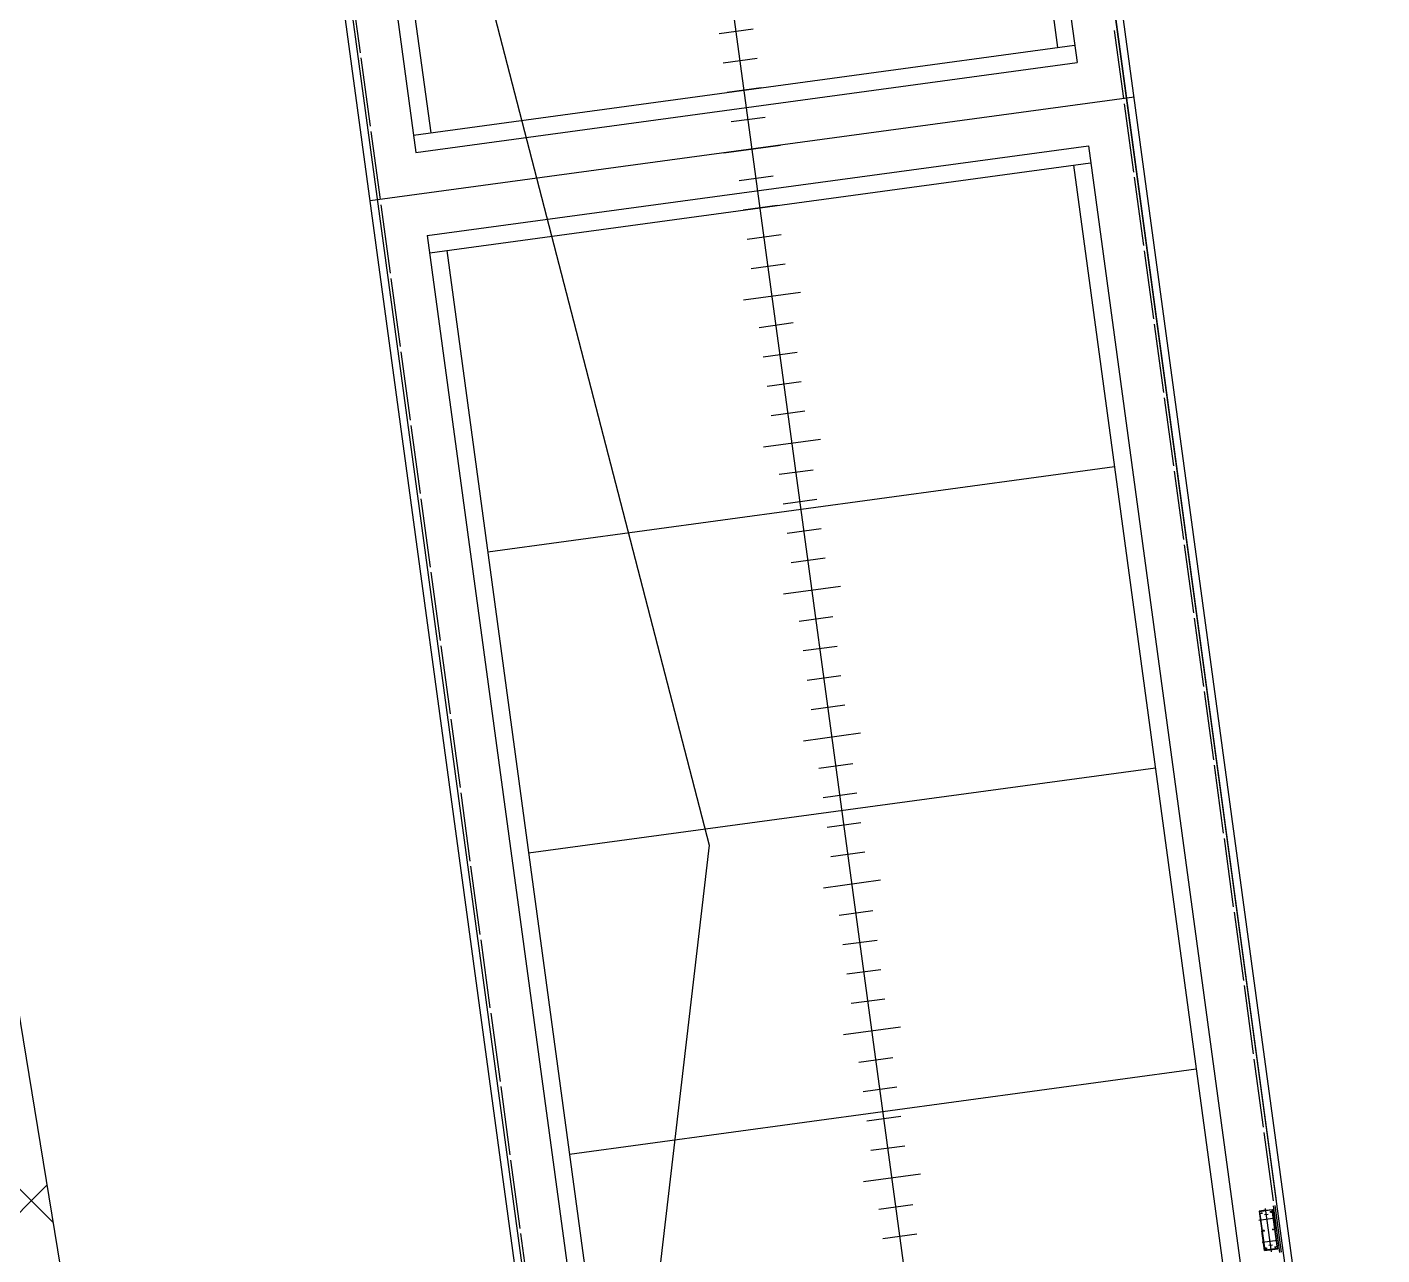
# Model space of a CAD drawing. Header units: metres. Extents: x 267365 to 277461, y 2088854 to 2108025.
# Drawn here: x 272918.6 to 273019.3, y 2094631.7 to 2094722.9 of the extents above; entities that cross this region are included whole.
import ezdxf

# ---------------------------------------------------------------- set-up
doc = ezdxf.new("R2010")
doc.units = ezdxf.units.M
doc.linetypes.add('ACAD_ISO02W100', pattern=[15, 12, -3])
doc.linetypes.add('DASHEDX2', pattern=[38.1, 25.4, -12.7])
doc.layers.add('PORT', color=5, linetype='Continuous')
doc.layers.add('village', color=3, linetype='Continuous')

msp = doc.modelspace()

# ---------------------------------------------------------------- linework, layer by layer
at = {"color": 30}
for p, q in [((272997.43, 2094530.53), (272954.49, 2094846.36)), ((272997.43, 2094530.53), (272954.49, 2094846.36)), ((272997.43, 2094530.53), (272954.49, 2094846.36)), ((273019.29, 2094582.32), (272990.49, 2094794.14)), ((273019.29, 2094582.32), (272990.49, 2094794.14)), ((273019.29, 2094582.32), (272990.49, 2094794.14)), ((272958.04, 2094607.66), (272933.74, 2094786.43)), ((272958.04, 2094607.66), (272933.74, 2094786.43)), ((272958.04, 2094607.66), (272933.74, 2094786.43)), ((273011.46, 2094635.76), (272994.31, 2094761.93)), ((273011.46, 2094635.76), (272994.31, 2094761.93)), ((273011.46, 2094635.76), (272994.31, 2094761.93)), ((272958.6, 2094607.68), (272938.66, 2094754.36)), ((272958.6, 2094607.68), (272938.66, 2094754.36)), ((272958.6, 2094607.68), (272938.66, 2094754.36)), ((273012.83, 2094625.66), (272995.68, 2094751.81)), ((273012.83, 2094625.66), (272995.68, 2094751.81)), ((273012.83, 2094625.66), (272995.68, 2094751.81)), ((272943.41, 2094721.01), (272942.72, 2094726.08)), ((272943.41, 2094721.01), (272942.72, 2094726.08)), ((272943.41, 2094721.01), (272942.72, 2094726.08)), ((272972.58, 2094722.76), (272970.06, 2094722.42)), ((272972.58, 2094722.76), (272970.06, 2094722.42)), ((272972.58, 2094722.76), (272970.06, 2094722.42)), ((273000.12, 2094717.61), (272999.43, 2094722.67)), ((273000.12, 2094717.61), (272999.43, 2094722.67)), ((273000.12, 2094717.61), (272999.43, 2094722.67)), ((272944.15, 2094715.55), (272943.46, 2094720.62)), ((272944.15, 2094715.55), (272943.46, 2094720.62)), ((272944.15, 2094715.55), (272943.46, 2094720.62)), ((272972.87, 2094720.58), (272970.35, 2094720.23)), ((272972.87, 2094720.58), (272970.35, 2094720.23)), ((272972.87, 2094720.58), (272970.35, 2094720.23)), ((272973.17, 2094718.39), (272970.65, 2094718.05)), ((272973.17, 2094718.39), (272970.65, 2094718.05)), ((272973.17, 2094718.39), (272970.65, 2094718.05)), ((273000.86, 2094712.15), (273000.17, 2094717.22)), ((273000.86, 2094712.15), (273000.17, 2094717.22)), ((273000.86, 2094712.15), (273000.17, 2094717.22)), ((272973.47, 2094716.21), (272970.95, 2094715.87)), ((272973.47, 2094716.21), (272970.95, 2094715.87)), ((272973.47, 2094716.21), (272970.95, 2094715.87)), ((272944.89, 2094710.1), (272944.21, 2094715.17)), ((272944.89, 2094710.1), (272944.21, 2094715.17)), ((272944.89, 2094710.1), (272944.21, 2094715.17)), ((272970.39, 2094713.57), (272974.62, 2094714.15)), ((272970.39, 2094713.57), (272974.62, 2094714.15)), ((272970.39, 2094713.57), (272974.62, 2094714.15)), ((272974.06, 2094711.85), (272971.54, 2094711.5)), ((272974.06, 2094711.85), (272971.54, 2094711.5)), ((272974.06, 2094711.85), (272971.54, 2094711.5)), ((273001.6, 2094706.69), (273000.91, 2094711.76)), ((273001.6, 2094706.69), (273000.91, 2094711.76)), ((273001.6, 2094706.69), (273000.91, 2094711.76)), ((272945.64, 2094704.64), (272944.95, 2094709.71)), ((272945.64, 2094704.64), (272944.95, 2094709.71)), ((272945.64, 2094704.64), (272944.95, 2094709.71)), ((272974.36, 2094709.66), (272971.84, 2094709.32)), ((272974.36, 2094709.66), (272971.84, 2094709.32)), ((272974.36, 2094709.66), (272971.84, 2094709.32)), ((272974.65, 2094707.48), (272972.13, 2094707.14)), ((272974.65, 2094707.48), (272972.13, 2094707.14)), ((272974.65, 2094707.48), (272972.13, 2094707.14)), ((273002.34, 2094701.24), (273001.65, 2094706.3)), ((273002.34, 2094701.24), (273001.65, 2094706.3)), ((273002.34, 2094701.24), (273001.65, 2094706.3)), ((272974.95, 2094705.3), (272972.43, 2094704.96)), ((272974.95, 2094705.3), (272972.43, 2094704.96)), ((272974.95, 2094705.3), (272972.43, 2094704.96)), ((272946.38, 2094699.19), (272945.69, 2094704.25)), ((272946.38, 2094699.19), (272945.69, 2094704.25)), ((272946.38, 2094699.19), (272945.69, 2094704.25)), ((272971.87, 2094702.66), (272976.1, 2094703.23)), ((272971.87, 2094702.66), (272976.1, 2094703.23)), ((272971.87, 2094702.66), (272976.1, 2094703.23)), ((272975.54, 2094700.94), (272973.02, 2094700.59)), ((272975.54, 2094700.94), (272973.02, 2094700.59)), ((272975.54, 2094700.94), (272973.02, 2094700.59)), ((273003.08, 2094695.78), (273002.39, 2094700.85)), ((273003.08, 2094695.78), (273002.39, 2094700.85)), ((273003.08, 2094695.78), (273002.39, 2094700.85)), ((272947.12, 2094693.73), (272946.43, 2094698.8)), ((272947.12, 2094693.73), (272946.43, 2094698.8)), ((272947.12, 2094693.73), (272946.43, 2094698.8)), ((272975.84, 2094698.75), (272973.32, 2094698.41)), ((272975.84, 2094698.75), (272973.32, 2094698.41)), ((272975.84, 2094698.75), (272973.32, 2094698.41)), ((272976.14, 2094696.57), (272973.62, 2094696.23)), ((272976.14, 2094696.57), (272973.62, 2094696.23)), ((272976.14, 2094696.57), (272973.62, 2094696.23)), ((273003.82, 2094690.33), (273003.13, 2094695.39)), ((273003.82, 2094690.33), (273003.13, 2094695.39)), ((273003.82, 2094690.33), (273003.13, 2094695.39)), ((272976.43, 2094694.39), (272973.91, 2094694.05)), ((272976.43, 2094694.39), (272973.91, 2094694.05)), ((272976.43, 2094694.39), (272973.91, 2094694.05)), ((272947.86, 2094688.27), (272947.17, 2094693.34)), ((272947.86, 2094688.27), (272947.17, 2094693.34)), ((272947.86, 2094688.27), (272947.17, 2094693.34)), ((272973.36, 2094691.75), (272977.58, 2094692.32)), ((272973.36, 2094691.75), (272977.58, 2094692.32)), ((272973.36, 2094691.75), (272977.58, 2094692.32)), ((272952.86, 2094683.96), (272999.42, 2094690.29)), ((272952.86, 2094683.96), (272999.42, 2094690.29)), ((272952.86, 2094683.96), (272999.42, 2094690.29)), ((272977.03, 2094690.02), (272974.51, 2094689.68)), ((272977.03, 2094690.02), (272974.51, 2094689.68)), ((272977.03, 2094690.02), (272974.51, 2094689.68)), ((273004.57, 2094684.87), (273003.88, 2094689.94)), ((273004.57, 2094684.87), (273003.88, 2094689.94)), ((273004.57, 2094684.87), (273003.88, 2094689.94)), ((272948.6, 2094682.82), (272947.91, 2094687.89)), ((272948.6, 2094682.82), (272947.91, 2094687.89)), ((272948.6, 2094682.82), (272947.91, 2094687.89)), ((272977.32, 2094687.84), (272974.8, 2094687.5)), ((272977.32, 2094687.84), (272974.8, 2094687.5)), ((272977.32, 2094687.84), (272974.8, 2094687.5)), ((272977.62, 2094685.66), (272975.1, 2094685.32)), ((272977.62, 2094685.66), (272975.1, 2094685.32)), ((272977.62, 2094685.66), (272975.1, 2094685.32)), ((273005.31, 2094679.41), (273004.62, 2094684.48)), ((273005.31, 2094679.41), (273004.62, 2094684.48)), ((273005.31, 2094679.41), (273004.62, 2094684.48)), ((272977.92, 2094683.48), (272975.4, 2094683.13)), ((272977.92, 2094683.48), (272975.4, 2094683.13)), ((272977.92, 2094683.48), (272975.4, 2094683.13)), ((272949.35, 2094677.36), (272948.66, 2094682.43)), ((272949.35, 2094677.36), (272948.66, 2094682.43)), ((272949.35, 2094677.36), (272948.66, 2094682.43)), ((272974.84, 2094680.84), (272979.07, 2094681.41)), ((272974.84, 2094680.84), (272979.07, 2094681.41)), ((272974.84, 2094680.84), (272979.07, 2094681.41)), ((272978.51, 2094679.11), (272975.99, 2094678.77)), ((272978.51, 2094679.11), (272975.99, 2094678.77)), ((272978.51, 2094679.11), (272975.99, 2094678.77)), ((273006.05, 2094673.96), (273005.36, 2094679.02)), ((273006.05, 2094673.96), (273005.36, 2094679.02)), ((273006.05, 2094673.96), (273005.36, 2094679.02)), ((272950.09, 2094671.91), (272949.4, 2094676.97)), ((272950.09, 2094671.91), (272949.4, 2094676.97)), ((272950.09, 2094671.91), (272949.4, 2094676.97)), ((272978.81, 2094676.93), (272976.29, 2094676.59)), ((272978.81, 2094676.93), (272976.29, 2094676.59)), ((272978.81, 2094676.93), (272976.29, 2094676.59)), ((272979.1, 2094674.75), (272976.58, 2094674.4)), ((272979.1, 2094674.75), (272976.58, 2094674.4)), ((272979.1, 2094674.75), (272976.58, 2094674.4)), ((273006.79, 2094668.5), (273006.1, 2094673.57)), ((273006.79, 2094668.5), (273006.1, 2094673.57)), ((273006.79, 2094668.5), (273006.1, 2094673.57)), ((273006.79, 2094668.5), (273006.1, 2094673.57)), ((273006.79, 2094668.5), (273006.1, 2094673.57)), ((273006.79, 2094668.5), (273006.1, 2094673.57)), ((272979.4, 2094672.56), (272976.88, 2094672.22)), ((272979.4, 2094672.56), (272976.88, 2094672.22)), ((272979.4, 2094672.56), (272976.88, 2094672.22)), ((272950.83, 2094666.45), (272950.14, 2094671.52)), ((272950.83, 2094666.45), (272950.14, 2094671.52)), ((272950.83, 2094666.45), (272950.14, 2094671.52)), ((272976.33, 2094669.92), (272980.55, 2094670.5)), ((272976.33, 2094669.92), (272980.55, 2094670.5)), ((272976.33, 2094669.92), (272980.55, 2094670.5)), ((272955.9, 2094661.59), (273002.46, 2094667.92)), ((272955.9, 2094661.59), (273002.46, 2094667.92)), ((272955.9, 2094661.59), (273002.46, 2094667.92)), ((272979.99, 2094668.2), (272977.47, 2094667.86)), ((272979.99, 2094668.2), (272977.47, 2094667.86)), ((272979.99, 2094668.2), (272977.47, 2094667.86)), ((273007.53, 2094663.05), (273006.84, 2094668.11)), ((273007.53, 2094663.05), (273006.84, 2094668.11)), ((273007.53, 2094663.05), (273006.84, 2094668.11)), ((272951.57, 2094660.99), (272950.88, 2094666.06)), ((272951.57, 2094660.99), (272950.88, 2094666.06)), ((272951.57, 2094660.99), (272950.88, 2094666.06)), ((272951.57, 2094660.99), (272950.88, 2094666.06)), ((272951.57, 2094660.99), (272950.88, 2094666.06)), ((272951.57, 2094660.99), (272950.88, 2094666.06)), ((272980.29, 2094666.02), (272977.77, 2094665.67)), ((272980.29, 2094666.02), (272977.77, 2094665.67)), ((272980.29, 2094666.02), (272977.77, 2094665.67)), ((272980.59, 2094663.83), (272978.07, 2094663.49)), ((272980.59, 2094663.83), (272978.07, 2094663.49)), ((272980.59, 2094663.83), (272978.07, 2094663.49)), ((273008.27, 2094657.59), (273007.59, 2094662.66)), ((273008.27, 2094657.59), (273007.59, 2094662.66)), ((273008.27, 2094657.59), (273007.59, 2094662.66)), ((272980.88, 2094661.65), (272978.36, 2094661.31)), ((272980.88, 2094661.65), (272978.36, 2094661.31)), ((272980.88, 2094661.65), (272978.36, 2094661.31)), ((272952.31, 2094655.54), (272951.62, 2094660.61)), ((272952.31, 2094655.54), (272951.62, 2094660.61)), ((272952.31, 2094655.54), (272951.62, 2094660.61)), ((272977.81, 2094659.01), (272982.03, 2094659.59)), ((272977.81, 2094659.01), (272982.03, 2094659.59)), ((272977.81, 2094659.01), (272982.03, 2094659.59)), ((272981.48, 2094657.29), (272978.96, 2094656.94)), ((272981.48, 2094657.29), (272978.96, 2094656.94)), ((272981.48, 2094657.29), (272978.96, 2094656.94)), ((273009.02, 2094652.13), (273008.33, 2094657.2)), ((273009.02, 2094652.13), (273008.33, 2094657.2)), ((273009.02, 2094652.13), (273008.33, 2094657.2)), ((272953.05, 2094650.08), (272952.37, 2094655.15)), ((272953.05, 2094650.08), (272952.37, 2094655.15)), ((272953.05, 2094650.08), (272952.37, 2094655.15)), ((272981.78, 2094655.1), (272979.25, 2094654.76)), ((272981.78, 2094655.1), (272979.25, 2094654.76)), ((272981.78, 2094655.1), (272979.25, 2094654.76)), ((272982.07, 2094652.92), (272979.55, 2094652.58)), ((272982.07, 2094652.92), (272979.55, 2094652.58)), ((272982.07, 2094652.92), (272979.55, 2094652.58)), ((273009.76, 2094646.68), (273009.07, 2094651.74)), ((273009.76, 2094646.68), (273009.07, 2094651.74)), ((273009.76, 2094646.68), (273009.07, 2094651.74)), ((272982.37, 2094650.74), (272979.85, 2094650.4)), ((272982.37, 2094650.74), (272979.85, 2094650.4)), ((272982.37, 2094650.74), (272979.85, 2094650.4)), ((272953.8, 2094644.63), (272953.11, 2094649.69)), ((272953.8, 2094644.63), (272953.11, 2094649.69)), ((272953.8, 2094644.63), (272953.11, 2094649.69)), ((272979.29, 2094648.1), (272983.52, 2094648.67)), ((272979.29, 2094648.1), (272983.52, 2094648.67)), ((272979.29, 2094648.1), (272983.52, 2094648.67)), ((272982.96, 2094646.38), (272980.44, 2094646.03)), ((272982.96, 2094646.38), (272980.44, 2094646.03)), ((272982.96, 2094646.38), (272980.44, 2094646.03)), ((273010.5, 2094641.22), (273009.81, 2094646.29)), ((273010.5, 2094641.22), (273009.81, 2094646.29)), ((273010.5, 2094641.22), (273009.81, 2094646.29)), ((272958.94, 2094639.22), (273005.5, 2094645.55)), ((272958.94, 2094639.22), (273005.5, 2094645.55)), ((272958.94, 2094639.22), (273005.5, 2094645.55)), ((272954.54, 2094639.17), (272953.85, 2094644.24)), ((272954.54, 2094639.17), (272953.85, 2094644.24)), ((272954.54, 2094639.17), (272953.85, 2094644.24)), ((272983.26, 2094644.19), (272980.74, 2094643.85)), ((272983.26, 2094644.19), (272980.74, 2094643.85)), ((272983.26, 2094644.19), (272980.74, 2094643.85)), ((272983.56, 2094642.01), (272981.03, 2094641.67)), ((272983.56, 2094642.01), (272981.03, 2094641.67)), ((272983.56, 2094642.01), (272981.03, 2094641.67)), ((273011.24, 2094635.77), (273010.55, 2094640.83)), ((273011.24, 2094635.77), (273010.55, 2094640.83)), ((273011.24, 2094635.77), (273010.55, 2094640.83)), ((272983.85, 2094639.83), (272981.33, 2094639.49)), ((272983.85, 2094639.83), (272981.33, 2094639.49)), ((272983.85, 2094639.83), (272981.33, 2094639.49)), ((272955.28, 2094633.71), (272954.59, 2094638.78)), ((272955.28, 2094633.71), (272954.59, 2094638.78)), ((272955.28, 2094633.71), (272954.59, 2094638.78)), ((272980.78, 2094637.19), (272985, 2094637.76)), ((272980.78, 2094637.19), (272985, 2094637.76)), ((272980.78, 2094637.19), (272985, 2094637.76)), ((272984.45, 2094635.46), (272981.92, 2094635.12)), ((272984.45, 2094635.46), (272981.92, 2094635.12)), ((272984.45, 2094635.46), (272981.92, 2094635.12)), ((273010.66, 2094635.06), (273010.17, 2094634.99)), ((273010.66, 2094635.06), (273010.17, 2094634.99)), ((273010.66, 2094635.06), (273010.17, 2094634.99)), ((273011.13, 2094635.08), (273010.2, 2094634.95)), ((273011.13, 2094635.08), (273010.2, 2094634.95)), ((273011.13, 2094635.08), (273010.2, 2094634.95)), ((273010.84, 2094635.04), (273010.49, 2094634.99)), ((273010.84, 2094635.04), (273010.49, 2094634.99)), ((273010.84, 2094635.04), (273010.49, 2094634.99)), ((273010.66, 2094635.06), (273011.15, 2094635.12)), ((273010.66, 2094635.06), (273011.15, 2094635.12)), ((273010.66, 2094635.06), (273011.15, 2094635.12)), ((273011.52, 2094632.22), (273011.13, 2094635.08)), ((273011.52, 2094632.22), (273011.13, 2094635.08)), ((273011.52, 2094632.22), (273011.13, 2094635.08)), ((273011.15, 2094635.12), (273011.35, 2094633.66)), ((273011.15, 2094635.12), (273011.35, 2094633.66)), ((273011.15, 2094635.12), (273011.35, 2094633.66)), ((273011.71, 2094631.93), (273011.24, 2094635.38)), ((273011.71, 2094631.93), (273011.24, 2094635.38)), ((273011.71, 2094631.93), (273011.24, 2094635.38)), ((273011.84, 2094631.94), (273011.37, 2094635.4)), ((273011.84, 2094631.94), (273011.37, 2094635.4)), ((273011.84, 2094631.94), (273011.37, 2094635.4)), ((273010.17, 2094634.99), (273010.37, 2094633.53)), ((273010.17, 2094634.99), (273010.37, 2094633.53)), ((273010.17, 2094634.99), (273010.37, 2094633.53)), ((273010.2, 2094634.95), (273010.59, 2094632.09)), ((273010.2, 2094634.95), (273010.59, 2094632.09)), ((273010.2, 2094634.95), (273010.59, 2094632.09)), ((273010.84, 2094634.75), (273010.57, 2094634.71)), ((273010.84, 2094634.75), (273010.57, 2094634.71)), ((273010.84, 2094634.75), (273010.57, 2094634.71)), ((272956.02, 2094628.26), (272955.33, 2094633.33)), ((272956.02, 2094628.26), (272955.33, 2094633.33)), ((272956.02, 2094628.26), (272955.33, 2094633.33)), ((272984.74, 2094633.28), (272982.22, 2094632.94)), ((272984.74, 2094633.28), (272982.22, 2094632.94)), ((272984.74, 2094633.28), (272982.22, 2094632.94)), ((273010.57, 2094632.06), (273010.37, 2094633.53)), ((273010.57, 2094632.06), (273010.37, 2094633.53)), ((273010.57, 2094632.06), (273010.37, 2094633.53)), ((273011.55, 2094632.2), (273011.35, 2094633.66)), ((273011.55, 2094632.2), (273011.35, 2094633.66)), ((273011.55, 2094632.2), (273011.35, 2094633.66)), ((273010.57, 2094632.06), (273011.55, 2094632.2)), ((273010.57, 2094632.06), (273011.55, 2094632.2)), ((273010.57, 2094632.06), (273011.55, 2094632.2)), ((273011.52, 2094632.22), (273010.59, 2094632.09)), ((273011.52, 2094632.22), (273010.59, 2094632.09)), ((273011.52, 2094632.22), (273010.59, 2094632.09)), ((273011.15, 2094632.47), (273010.88, 2094632.43)), ((273011.15, 2094632.47), (273010.88, 2094632.43)), ((273011.15, 2094632.47), (273010.88, 2094632.43))]:
    msp.add_line(p, q, dxfattribs=at)
at = {"color": 30, "ltscale": 100}
for p, q in [((272986.2, 2094797.04), (272996.64, 2094720.29)), ((272986.2, 2094797.04), (272996.64, 2094720.29)), ((272986.2, 2094797.04), (272996.64, 2094720.29)), ((272985.1, 2094795.59), (272995.19, 2094721.39)), ((272985.1, 2094795.59), (272995.19, 2094721.39)), ((272985.1, 2094795.59), (272995.19, 2094721.39)), ((272937.1, 2094790.36), (272947.53, 2094713.61)), ((272937.1, 2094790.36), (272947.53, 2094713.61)), ((272937.1, 2094790.36), (272947.53, 2094713.61)), ((272938.54, 2094789.26), (272948.63, 2094715.06)), ((272938.54, 2094789.26), (272948.63, 2094715.06)), ((272938.54, 2094789.26), (272948.63, 2094715.06)), ((272947.36, 2094714.89), (272996.46, 2094721.56)), ((272947.36, 2094714.89), (272996.46, 2094721.56)), ((272947.36, 2094714.89), (272996.46, 2094721.56)), ((272947.53, 2094713.61), (272996.64, 2094720.29)), ((272947.53, 2094713.61), (272996.64, 2094720.29)), ((272947.53, 2094713.61), (272996.64, 2094720.29)), ((272948.37, 2094707.43), (272997.48, 2094714.1)), ((272948.37, 2094707.43), (272997.48, 2094714.1)), ((272948.37, 2094707.43), (272997.48, 2094714.1)), ((272997.48, 2094714.1), (273009.99, 2094622.08)), ((272997.48, 2094714.1), (273009.99, 2094622.08)), ((272997.48, 2094714.1), (273009.99, 2094622.08)), ((272948.55, 2094706.16), (272997.65, 2094712.83)), ((272948.55, 2094706.16), (272997.65, 2094712.83)), ((272948.55, 2094706.16), (272997.65, 2094712.83)), ((272996.38, 2094712.66), (273008.54, 2094623.18)), ((272996.38, 2094712.66), (273008.54, 2094623.18)), ((272996.38, 2094712.66), (273008.54, 2094623.18)), ((272948.37, 2094707.43), (272960.88, 2094615.4)), ((272948.37, 2094707.43), (272960.88, 2094615.4)), ((272948.37, 2094707.43), (272960.88, 2094615.4)), ((272949.82, 2094706.33), (272961.98, 2094616.85)), ((272949.82, 2094706.33), (272961.98, 2094616.85)), ((272949.82, 2094706.33), (272961.98, 2094616.85))]:
    msp.add_line(p, q, dxfattribs=at)
at = {"color": 30, "linetype": 'ACAD_ISO02W100', "ltscale": 60}
msp.add_line((273000.88, 2094717.72), (272944.13, 2094710), dxfattribs=at)
msp.add_line((273000.88, 2094717.72), (272944.13, 2094710), dxfattribs=at)
msp.add_line((273000.88, 2094717.72), (272944.13, 2094710), dxfattribs=at)
at = {"color": 30, "linetype": 'DASHEDX2'}
for p, q in [((273011.08, 2094631.97), (273010.64, 2094635.2)), ((273011.08, 2094631.97), (273010.64, 2094635.2)), ((273011.08, 2094631.97), (273010.64, 2094635.2)), ((273010.15, 2094634.33), (273011.36, 2094634.49)), ((273010.15, 2094634.33), (273011.36, 2094634.49)), ((273010.15, 2094634.33), (273011.36, 2094634.49)), ((273010.3, 2094634.84), (273010.41, 2094634.85)), ((273010.3, 2094634.84), (273010.41, 2094634.85)), ((273010.3, 2094634.84), (273010.41, 2094634.85)), ((273010.35, 2094634.9), (273010.36, 2094634.79)), ((273010.35, 2094634.9), (273010.36, 2094634.79)), ((273010.35, 2094634.9), (273010.36, 2094634.79)), ((273011.08, 2094634.94), (273010.97, 2094634.92)), ((273011.08, 2094634.94), (273010.97, 2094634.92)), ((273011.08, 2094634.94), (273010.97, 2094634.92)), ((273011.02, 2094634.99), (273011.03, 2094634.87)), ((273011.02, 2094634.99), (273011.03, 2094634.87)), ((273011.02, 2094634.99), (273011.03, 2094634.87)), ((273010.47, 2094633.53), (273010.58, 2094633.55)), ((273010.47, 2094633.53), (273010.58, 2094633.55)), ((273010.47, 2094633.53), (273010.58, 2094633.55)), ((273010.53, 2094633.48), (273010.52, 2094633.6)), ((273010.53, 2094633.48), (273010.52, 2094633.6)), ((273010.53, 2094633.48), (273010.52, 2094633.6)), ((273011.25, 2094633.64), (273011.14, 2094633.62)), ((273011.25, 2094633.64), (273011.14, 2094633.62)), ((273011.25, 2094633.64), (273011.14, 2094633.62)), ((273011.2, 2094633.57), (273011.19, 2094633.69)), ((273011.2, 2094633.57), (273011.19, 2094633.69)), ((273011.2, 2094633.57), (273011.19, 2094633.69)), ((273010.38, 2094632.69), (273011.56, 2094632.85)), ((273010.38, 2094632.69), (273011.56, 2094632.85)), ((273010.38, 2094632.69), (273011.56, 2094632.85)), ((273010.64, 2094632.23), (273010.76, 2094632.24)), ((273010.64, 2094632.23), (273010.76, 2094632.24)), ((273010.64, 2094632.23), (273010.76, 2094632.24)), ((273010.71, 2094632.18), (273010.69, 2094632.29)), ((273010.71, 2094632.18), (273010.69, 2094632.29)), ((273010.71, 2094632.18), (273010.69, 2094632.29)), ((273011.43, 2094632.34), (273011.31, 2094632.32)), ((273011.43, 2094632.34), (273011.31, 2094632.32)), ((273011.43, 2094632.34), (273011.31, 2094632.32)), ((273011.38, 2094632.27), (273011.37, 2094632.38)), ((273011.38, 2094632.27), (273011.37, 2094632.38)), ((273011.38, 2094632.27), (273011.37, 2094632.38))]:
    msp.add_line(p, q, dxfattribs=at)
at = {"color": 30, "linetype": 'ByBlock'}
msp.add_line((273011.55, 2094632.2), (273011.15, 2094635.12), dxfattribs=at)
msp.add_line((273011.55, 2094632.2), (273011.15, 2094635.12), dxfattribs=at)
msp.add_line((273011.55, 2094632.2), (273011.15, 2094635.12), dxfattribs=at)
at = {"layer": 'PORT'}
msp.add_line((272798.65, 2095377.23), (272965.49, 2094360.39), dxfattribs=at)
at = {"layer": 'PORT', "linetype": 'Continuous'}
for p, q in [((272920.57, 2094634.15), (272772.16, 2094782.56)), ((272811.04, 2094527.84), (272920.12, 2094636.92))]:
    msp.add_line(p, q, dxfattribs=at)
at = {"layer": 'village', "color": 3}
for p, q in [((272943.85, 2094760.63), (272969.3, 2094662.16)), ((272969.3, 2094662.16), (272960.92, 2094590.39))]:
    msp.add_line(p, q, dxfattribs=at)

doc.saveas('drawing.dxf')
